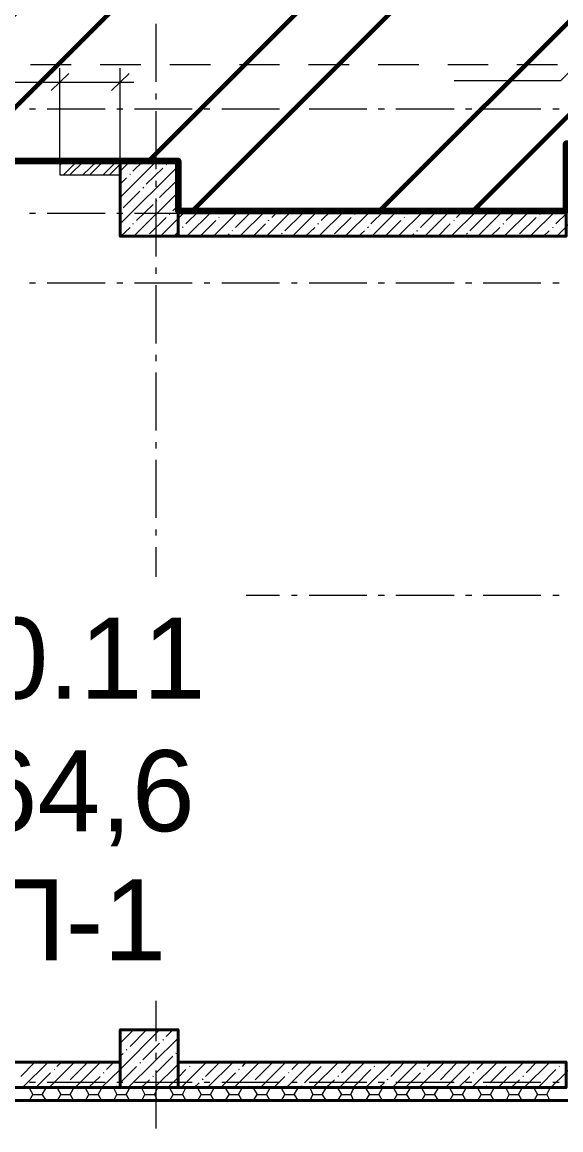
# Model space of a CAD drawing. Header units: millimetres. Extents: x -213911 to 415037, y -3642 to 107391.
# Drawn here: x -127343 to -122689, y 8437 to 18005 of the extents above; entities that cross this region are included whole.
import ezdxf

# ---------------------------------------------------------------- set-up
doc = ezdxf.new("R2010")
doc.units = ezdxf.units.MM
for name, color, linetype, lineweight in [('9.1 Стен подвал шпак', 160, 'Continuous', 90), ('9.3 клининг подвал', 190, 'Continuous', 60), ('Оси', 7, 'Continuous', 9)]:
    doc.layers.add(name, color=color, linetype=linetype, lineweight=lineweight)
doc.layers.add('PDF _Текст', color=7, linetype='Continuous')
doc.styles.get("Standard").update_dxf_attribs({"font": 'arial.ttf'})

msp = doc.modelspace()

# ---------------------------------------------------------------- linework, layer by layer
at = {"lineweight": 18}
for points in [[(-126940.6, 17561.8), (-127016.9, 17485.6), (-127093.1, 17413.6)], [(-126419.5, 17561.8), (-126495.8, 17485.6), (-126572, 17413.6)]]:
    msp.add_lwpolyline(points, dxfattribs=at)
at = {"lineweight": 40}
for points in [[(-125995.9, 16155.4), (-125995.9, 16803.5), (-126495.8, 16803.5), (-126495.8, 16155.4)], [(-125995.9, 16155.4), (-122644.9, 16155.4), (-122644.9, 16375.7), (-125995.9, 16375.7)], [(-125995.9, 8801.1), (-125995.9, 9301), (-126495.8, 9301), (-126495.8, 8801.1)], [(-130867.7, 8801.1), (-126495.8, 8801.1), (-126495.8, 9021.4), (-130867.7, 9021.4)], [(-125995.9, 8801.1), (-122644.9, 8801.1), (-122644.9, 9021.4), (-125995.9, 9021.4)]]:
    msp.add_lwpolyline(points, close=True, dxfattribs=at)
msp.add_lwpolyline([(-122034.9, 8792.6), (-122034.9, 8690.9), (-131041.4, 8690.9), (-131041.4, 5145.1), (-131041.4, 5043.4)], dxfattribs=at)
at = {"layer": 'Оси', "lineweight": 9}
for points in [[(-126186.5, 17489.8), (-126186.5, 17989.7)], [(-122424.7, 17765.2), (-122691.5, 17498.3), (-123610.8, 17498.3)], [(-127271, 17638.1), (-126919.4, 17638.1)], [(-127016.9, 16824.7), (-127016.9, 17485.6), (-127016.9, 17608.4)], [(-126669.5, 17638.1), (-126317.9, 17638.1)], [(-126495.8, 16803.5), (-126495.8, 17485.6), (-126495.8, 17608.4)], [(-126067.9, 17638.1), (-125716.3, 17638.1)], [(-125466.3, 17638.1), (-125119, 17638.1)], [(-124869, 17638.1), (-124517.4, 17638.1)], [(-124267.5, 17638.1), (-123915.8, 17638.1)], [(-123665.9, 17638.1), (-123318.5, 17638.1)], [(-123068.6, 17638.1), (-122717, 17638.1)], [(-128236.9, 17485.6), (-127016.9, 17485.6), (-126377.2, 17485.6)], [(-126186.5, 17337.3), (-126186.5, 17388.2)], [(-127279.5, 17256.8), (-127228.7, 17256.8)], [(-127127, 17256.8), (-126627.1, 17256.8)], [(-126525.4, 17256.8), (-126474.6, 17256.8)], [(-126372.9, 17256.8), (-125873, 17256.8)], [(-126186.5, 16735.8), (-126186.5, 17235.6)], [(-125771.4, 17256.8), (-125720.5, 17256.8)], [(-125618.9, 17256.8), (-125119, 17256.8)], [(-125017.3, 17256.8), (-124966.5, 17256.8)], [(-124864.8, 17256.8), (-124364.9, 17256.8)], [(-124267.5, 17256.8), (-124212.4, 17256.8)], [(-124115, 17256.8), (-123610.8, 17256.8)], [(-123513.4, 17256.8), (-123458.3, 17256.8)], [(-123360.9, 17256.8), (-122861, 17256.8)], [(-122759.3, 17256.8), (-122704.3, 17256.8)], [(-128067.5, 16816.2), (-127067.7, 16816.2)], [(-127016.9, 16769.6), (-126983, 16803.5)], [(-126987.2, 16684.9), (-126868.6, 16803.5)], [(-126932.1, 16684.9), (-126809.3, 16803.5)], [(-126817.7, 16684.9), (-126694.9, 16803.5)], [(-126758.4, 16684.9), (-126639.8, 16803.5)], [(-126644.1, 16684.9), (-126525.4, 16803.5)], [(-126589, 16684.9), (-126495.8, 16778.1)], [(-126495.8, 16718.8), (-126411.1, 16803.5)], [(-126495.8, 16490), (-126182.3, 16803.5)], [(-126495.8, 16261.3), (-125995.9, 16761.2)], [(-126385.6, 16718.8), (-126296.7, 16803.5)], [(-126271.3, 16604.4), (-126127.2, 16744.2)], [(-126097.6, 16773.9), (-126093.3, 16778.1)], [(-126072.1, 16803.5), (-126067.9, 16803.5)], [(-126495.8, 16604.4), (-126440.7, 16659.5)], [(-126411.1, 16689.2), (-126406.8, 16693.4)], [(-122725.4, 16155.4), (-122644.9, 16235.9), (-122145.1, 16735.8)], [(-126300.9, 16574.8), (-126292.4, 16579)], [(-126186.5, 16583.2), (-126186.5, 16634.1)], [(-126156.9, 16490), (-126012.8, 16629.8)], [(-126470.4, 16401.1), (-126326.3, 16545.1)], [(-126377.2, 16155.4), (-125995.9, 16536.6)], [(-126186.5, 15981.7), (-126186.5, 16481.6)], [(-126186.5, 16460.4), (-126178.1, 16464.6)], [(-126495.8, 16375.7), (-126495.8, 16379.9)], [(-126356, 16290.9), (-126211.9, 16430.7)], [(-126148.4, 16155.4), (-125995.9, 16307.9), (-125928.1, 16375.7)], [(-126042.5, 16375.7), (-125995.9, 16422.3)], [(-125928.1, 16261.3), (-125813.7, 16375.7)], [(-125919.6, 16155.4), (-125699.3, 16375.7)], [(-125690.9, 16155.4), (-125470.6, 16375.7)], [(-125614.6, 16346), (-125585, 16375.7)], [(-125500.2, 16231.6), (-125356.2, 16375.7)], [(-125462.1, 16155.4), (-125241.8, 16375.7)], [(-125233.3, 16155.4), (-125013.1, 16375.7)], [(-125186.7, 16316.4), (-125127.4, 16375.7)], [(-125008.8, 16155.4), (-124788.5, 16375.7)], [(-124902.9, 16375.7), (-124898.7, 16375.7)], [(-124780.1, 16155.4), (-124559.8, 16375.7)], [(-124758.9, 16290.9), (-124674.2, 16375.7)], [(-124551.3, 16155.4), (-124331, 16375.7)], [(-124445.4, 16375.7), (-124445.4, 16375.7)], [(-124331, 16261.3), (-124216.6, 16375.7)], [(-124322.5, 16155.4), (-124102.2, 16375.7)], [(-124093.8, 16155.4), (-123873.5, 16375.7)], [(-124017.5, 16346), (-123987.9, 16375.7)], [(-123903.1, 16231.6), (-123759.1, 16375.7)], [(-123865, 16155.4), (-123644.7, 16375.7)], [(-123636.2, 16155.4), (-123416, 16375.7)], [(-123589.6, 16316.4), (-123530.3, 16375.7)], [(-123407.5, 16155.4), (-123187.2, 16375.7)], [(-123301.6, 16375.7), (-123301.6, 16375.7)], [(-123178.7, 16155.4), (-122958.4, 16375.7)], [(-123161.8, 16290.9), (-123072.8, 16375.7)], [(-122954.2, 16155.4), (-122733.9, 16375.7)], [(-122848.3, 16375.7), (-122848.3, 16375.7)], [(-122733.9, 16261.3), (-122644.9, 16350.2), (-122589.9, 16401.1)], [(-127279.5, 16354.5), (-127228.7, 16354.5)], [(-127127, 16354.5), (-126627.1, 16354.5)], [(-126525.4, 16354.5), (-126474.6, 16354.5)], [(-126385.6, 16261.3), (-126381.4, 16265.5)], [(-126372.9, 16354.5), (-125873, 16354.5)], [(-126241.6, 16176.6), (-126097.6, 16316.4)], [(-126072.1, 16346), (-126067.9, 16350.2)], [(-125805.3, 16155.4), (-125669.7, 16290.9)], [(-125771.4, 16354.5), (-125720.5, 16354.5)], [(-125644.3, 16316.4), (-125640, 16320.6)], [(-125618.9, 16354.5), (-125119, 16354.5)], [(-125216.4, 16290.9), (-125207.9, 16295.2)], [(-125072.4, 16202), (-124928.3, 16346)], [(-125017.3, 16354.5), (-124966.5, 16354.5)], [(-124864.8, 16354.5), (-124364.9, 16354.5)], [(-124788.5, 16261.3), (-124780.1, 16265.5)], [(-124644.5, 16176.6), (-124500.5, 16316.4)], [(-124470.8, 16346), (-124466.6, 16350.2)], [(-124267.5, 16354.5), (-124212.4, 16354.5)], [(-124208.2, 16155.4), (-124072.6, 16290.9)], [(-124115, 16354.5), (-123610.8, 16354.5)], [(-124042.9, 16316.4), (-124038.7, 16320.6)], [(-123615.1, 16290.9), (-123610.8, 16295.2)], [(-123513.4, 16354.5), (-123458.3, 16354.5)], [(-123475.3, 16202), (-123331.2, 16346)], [(-123360.9, 16354.5), (-122861, 16354.5)], [(-123187.2, 16261.3), (-123183, 16265.5)], [(-123047.4, 16176.6), (-122903.4, 16316.4)], [(-122873.7, 16346), (-122869.5, 16350.2)], [(-122759.3, 16354.5), (-122704.3, 16354.5)], [(-126491.5, 16155.4), (-126411.1, 16231.6)], [(-126034, 16155.4), (-125995.9, 16193.5), (-125983.2, 16202)], [(-125957.8, 16231.6), (-125953.5, 16235.9)], [(-125576.5, 16155.4), (-125555.3, 16176.6)], [(-125529.9, 16202), (-125525.7, 16206.2)], [(-125347.7, 16155.4), (-125241.8, 16261.3)], [(-125102, 16176.6), (-125097.8, 16180.8)], [(-124894.4, 16155.4), (-124814, 16231.6)], [(-124436.9, 16155.4), (-124386.1, 16202)], [(-124360.7, 16231.6), (-124352.2, 16235.9)], [(-123979.4, 16155.4), (-123958.2, 16176.6)], [(-123932.8, 16202), (-123924.3, 16206.2)], [(-123750.6, 16155.4), (-123644.7, 16261.3)], [(-123504.9, 16176.6), (-123496.4, 16180.8)], [(-123293.1, 16155.4), (-123216.9, 16231.6)], [(-122839.8, 16155.4), (-122789, 16202)], [(-122759.3, 16231.6), (-122755.1, 16235.9)], [(-126186.5, 15829.2), (-126186.5, 15884.3)], [(-127279.5, 15752.9), (-127228.7, 15752.9)], [(-127127, 15752.9), (-126627.1, 15752.9)], [(-126525.4, 15752.9), (-126474.6, 15752.9)], [(-126372.9, 15752.9), (-125873, 15752.9)], [(-126186.5, 15227.6), (-126186.5, 15731.7)], [(-125771.4, 15752.9), (-125720.5, 15752.9)], [(-125618.9, 15752.9), (-125119, 15752.9)], [(-125017.3, 15752.9), (-124966.5, 15752.9)], [(-124864.8, 15752.9), (-124364.9, 15752.9)], [(-124267.5, 15752.9), (-124212.4, 15752.9)], [(-124115, 15752.9), (-123610.8, 15752.9)], [(-123513.4, 15752.9), (-123458.3, 15752.9)], [(-123360.9, 15752.9), (-122861, 15752.9)], [(-122759.3, 15752.9), (-122704.3, 15752.9)], [(-126186.5, 15075.1), (-126186.5, 15130.2)], [(-126186.5, 14477.8), (-126186.5, 14977.7)], [(-126186.5, 14321), (-126186.5, 14376.1)], [(-126186.5, 13723.7), (-126186.5, 14223.6)], [(-126186.5, 13571.2), (-126186.5, 13622)], [(-126186.5, 12969.6), (-126186.5, 13469.5)], [(-127279.5, 13054.4), (-127228.7, 13054.4)], [(-127127, 13054.4), (-126627.1, 13054.4)], [(-126525.4, 13054.4), (-126474.6, 13054.4)], [(-126372.9, 13054.4), (-125873, 13054.4)], [(-125771.4, 13054.4), (-125720.5, 13054.4)], [(-125618.9, 13054.4), (-125119, 13054.4)], [(-125017.3, 13054.4), (-124966.5, 13054.4)], [(-124864.8, 13054.4), (-124364.9, 13054.4)], [(-124267.5, 13054.4), (-124212.4, 13054.4)], [(-124115, 13054.4), (-123610.8, 13054.4)], [(-123513.4, 13054.4), (-123458.3, 13054.4)], [(-123360.9, 13054.4), (-122861, 13054.4)], [(-122759.3, 13054.4), (-122704.3, 13054.4)], [(-126186.5, 12817.1), (-126186.5, 12868)], [(-126186.5, 12215.6), (-126186.5, 12715.5)], [(-126186.5, 12063.1), (-126186.5, 12113.9)], [(-126186.5, 11461.5), (-126186.5, 11961.4)], [(-126186.5, 11309), (-126186.5, 11364.1)], [(-126186.5, 10707.4), (-126186.5, 11207.3)], [(-126186.5, 10554.9), (-126186.5, 10610)], [(-126186.5, 9953.4), (-126186.5, 10457.5)], [(-126186.5, 9800.9), (-126186.5, 9855.9)], [(-126186.5, 9203.5), (-126186.5, 9703.4)], [(-122776.3, 8801.1), (-122644.9, 8932.4), (-122276.4, 9301), (-122145.1, 9432.3)], [(-126656.8, 8801.1), (-126495.8, 8957.8), (-126156.9, 9301)], [(-126495.8, 9186.6), (-126381.4, 9301)], [(-126411.1, 9156.9), (-126271.3, 9296.7)], [(-126097.6, 9241.7), (-126042.5, 9301)], [(-126428, 8801.1), (-125995.9, 9229)], [(-126300.9, 9042.6), (-126156.9, 9186.6)], [(-126127.2, 9212), (-126123, 9216.2)], [(-126495.8, 9072.2), (-126470.4, 9097.6)], [(-126440.7, 9127.3), (-126436.5, 9131.5)], [(-126186.5, 9046.8), (-126186.5, 9101.9)], [(-126012.8, 9097.6), (-126008.6, 9101.9)], [(-127355.8, 8898.5), (-127232.9, 9021.4)], [(-127338.8, 8801.1), (-127118.5, 9021.4)], [(-127110, 8801.1), (-126889.8, 9021.4)], [(-127042.3, 8983.2), (-127004.1, 9021.4)], [(-126927.9, 8868.9), (-126783.9, 9012.9)], [(-126885.5, 8801.1), (-126665.2, 9021.4)], [(-126614.4, 8957.8), (-126550.9, 9021.4)], [(-126326.3, 9012.9), (-126322.1, 9017.1)], [(-126199.2, 8801.1), (-125995.9, 9004.4), (-125978.9, 9021.4)], [(-126186.5, 8928.2), (-126042.5, 9072.2)], [(-125970.5, 8801.1), (-125750.2, 9021.4)], [(-125873, 9012.9), (-125864.6, 9021.4)], [(-125758.7, 8898.5), (-125635.8, 9021.4)], [(-125741.7, 8801.1), (-125521.4, 9021.4)], [(-125512.9, 8801.1), (-125292.7, 9021.4)], [(-125440.9, 8983.2), (-125407, 9021.4)], [(-125330.8, 8868.9), (-125186.7, 9012.9)], [(-125284.2, 8801.1), (-125063.9, 9021.4)], [(-125059.7, 8801.1), (-124839.4, 9021.4)], [(-125013.1, 8957.8), (-124949.5, 9021.4)], [(-124830.9, 8801.1), (-124610.6, 9021.4)], [(-124729.2, 9012.9), (-124725, 9017.1)], [(-124602.1, 8801.1), (-124381.8, 9021.4)], [(-124585.2, 8928.2), (-124496.2, 9021.4)], [(-124373.4, 8801.1), (-124153.1, 9021.4)], [(-124271.7, 9012.9), (-124267.5, 9021.4)], [(-124157.3, 8898.5), (-124038.7, 9021.4)], [(-124144.6, 8801.1), (-123924.3, 9021.4)], [(-123915.8, 8801.1), (-123695.6, 9021.4)], [(-123843.8, 8983.2), (-123809.9, 9021.4)], [(-123729.4, 8868.9), (-123589.6, 9012.9)], [(-123687.1, 8801.1), (-123466.8, 9021.4)], [(-123458.3, 8801.1), (-123238, 9021.4)], [(-123416, 8957.8), (-123352.4, 9021.4)], [(-123229.6, 8801.1), (-123009.3, 9021.4)], [(-123132.1, 9012.9), (-123127.9, 9017.1)], [(-123005, 8801.1), (-122784.7, 9021.4)], [(-122988.1, 8928.2), (-122899.1, 9021.4)], [(-127224.4, 8801.1), (-127097.3, 8928.2)], [(-127067.7, 8957.8), (-127063.4, 8962.1)], [(-126771.1, 8801.1), (-126669.5, 8898.5)], [(-126639.8, 8928.2), (-126635.6, 8932.4)], [(-126500, 8843.4), (-126495.8, 8843.4), (-126356, 8983.2)], [(-126211.9, 8898.5), (-126207.7, 8902.8)], [(-126186.5, 8449.5), (-126186.5, 8949.4)], [(-126072.1, 8813.8), (-125995.9, 8890), (-125928.1, 8957.8)], [(-125898.5, 8983.2), (-125894.2, 8987.5)], [(-125627.3, 8801.1), (-125500.2, 8928.2)], [(-125470.6, 8957.8), (-125466.3, 8962.1)], [(-125169.8, 8801.1), (-125072.4, 8898.5)], [(-125042.7, 8928.2), (-125038.5, 8932.4)], [(-124902.9, 8843.4), (-124758.9, 8983.2)], [(-124614.8, 8898.5), (-124610.6, 8902.8)], [(-124470.8, 8813.8), (-124331, 8957.8)], [(-124301.4, 8983.2), (-124297.1, 8987.5)], [(-124030.2, 8801.1), (-123903.1, 8928.2)], [(-123873.5, 8957.8), (-123869.2, 8962.1)], [(-123572.7, 8801.1), (-123475.3, 8898.5)], [(-123445.6, 8928.2), (-123441.4, 8932.4)], [(-123301.6, 8843.4), (-123161.8, 8983.2)], [(-123017.7, 8898.5), (-123013.5, 8902.8)], [(-122873.7, 8813.8), (-122733.9, 8957.8)], [(-122704.3, 8983.2), (-122700, 8987.5)], [(-127279.5, 8847.7), (-127228.7, 8847.7)], [(-127127, 8847.7), (-126627.1, 8847.7)], [(-126999.9, 8801.1), (-126983, 8813.8)], [(-126953.3, 8843.4), (-126949.1, 8847.7)], [(-126525.4, 8847.7), (-126474.6, 8847.7)], [(-126525.4, 8813.8), (-126521.2, 8818)], [(-126372.9, 8847.7), (-125873, 8847.7)], [(-126313.6, 8801.1), (-126241.6, 8868.9)], [(-125856.1, 8801.1), (-125813.7, 8843.4)], [(-125784.1, 8868.9), (-125779.8, 8877.3)], [(-125771.4, 8847.7), (-125720.5, 8847.7)], [(-125618.9, 8847.7), (-125119, 8847.7)], [(-125398.6, 8801.1), (-125385.9, 8813.8)], [(-125356.2, 8843.4), (-125352, 8847.7)], [(-125017.3, 8847.7), (-124966.5, 8847.7)], [(-124928.3, 8813.8), (-124924.1, 8818)], [(-124864.8, 8847.7), (-124364.9, 8847.7)], [(-124716.5, 8801.1), (-124644.5, 8868.9)], [(-124267.5, 8847.7), (-124212.4, 8847.7)], [(-124259, 8801.1), (-124216.6, 8843.4)], [(-124187, 8868.9), (-124182.7, 8877.3)], [(-124115, 8847.7), (-123610.8, 8847.7)], [(-123801.5, 8801.1), (-123788.8, 8813.8)], [(-123759.1, 8843.4), (-123754.9, 8847.7)], [(-123513.4, 8847.7), (-123458.3, 8847.7)], [(-123360.9, 8847.7), (-122861, 8847.7)], [(-123331.2, 8813.8), (-123327, 8818)], [(-123119.4, 8801.1), (-123047.4, 8868.9)], [(-122759.3, 8847.7), (-122704.3, 8847.7)], [(-127279.5, 8792.6), (-127249.8, 8741.8), (-127169.4, 8741.8), (-127139.7, 8690.9)], [(-127279.5, 8690.9), (-127249.8, 8741.8)], [(-127169.4, 8741.8), (-127139.7, 8792.6)], [(-127038, 8792.6), (-127008.4, 8741.8), (-126927.9, 8741.8), (-126898.2, 8690.9)], [(-127038, 8690.9), (-127008.4, 8741.8)], [(-126927.9, 8741.8), (-126898.2, 8792.6)], [(-126796.6, 8792.6), (-126766.9, 8741.8), (-126686.4, 8741.8), (-126656.8, 8690.9)], [(-126796.6, 8690.9), (-126766.9, 8741.8)], [(-126686.4, 8741.8), (-126656.8, 8792.6)], [(-126550.9, 8792.6), (-126525.4, 8741.8), (-126444.9, 8741.8), (-126415.3, 8690.9)], [(-126550.9, 8690.9), (-126525.4, 8741.8)], [(-126444.9, 8741.8), (-126415.3, 8792.6)], [(-126309.4, 8792.6), (-126284, 8741.8), (-126199.2, 8741.8), (-126173.8, 8690.9)], [(-126309.4, 8690.9), (-126284, 8741.8)], [(-126199.2, 8741.8), (-126173.8, 8792.6)], [(-126067.9, 8792.6), (-126038.3, 8741.8), (-125957.8, 8741.8), (-125928.1, 8690.9)], [(-126067.9, 8690.9), (-126038.3, 8741.8)], [(-125957.8, 8741.8), (-125932.3, 8792.6)], [(-125826.4, 8792.6), (-125796.8, 8741.8), (-125716.3, 8741.8), (-125686.6, 8690.9)], [(-125826.4, 8690.9), (-125796.8, 8741.8)], [(-125716.3, 8741.8), (-125686.6, 8792.6)], [(-125585, 8792.6), (-125555.3, 8741.8), (-125474.8, 8741.8), (-125445.2, 8690.9)], [(-125585, 8690.9), (-125555.3, 8741.8)], [(-125474.8, 8741.8), (-125445.2, 8792.6)], [(-125343.5, 8792.6), (-125313.8, 8741.8), (-125233.3, 8741.8), (-125203.7, 8690.9)], [(-125343.5, 8690.9), (-125313.8, 8741.8)], [(-125233.3, 8741.8), (-125203.7, 8792.6)], [(-125102, 8792.6), (-125072.4, 8741.8), (-124991.9, 8741.8), (-124962.2, 8690.9)], [(-125102, 8690.9), (-125072.4, 8741.8)], [(-124991.9, 8741.8), (-124962.2, 8792.6)], [(-124856.3, 8792.6), (-124830.9, 8741.8), (-124750.4, 8741.8), (-124720.8, 8690.9)], [(-124856.3, 8690.9), (-124830.9, 8741.8)], [(-124750.4, 8741.8), (-124720.8, 8792.6)], [(-124614.8, 8792.6), (-124585.2, 8741.8), (-124504.7, 8741.8), (-124479.3, 8690.9)], [(-124614.8, 8690.9), (-124585.2, 8741.8)], [(-124504.7, 8741.8), (-124479.3, 8792.6)], [(-124373.4, 8792.6), (-124343.7, 8741.8), (-124263.2, 8741.8), (-124233.6, 8690.9)], [(-124373.4, 8690.9), (-124343.7, 8741.8)], [(-124263.2, 8741.8), (-124233.6, 8792.6)], [(-124131.9, 8792.6), (-124102.2, 8741.8), (-124021.8, 8741.8), (-123992.1, 8690.9)], [(-124131.9, 8690.9), (-124102.2, 8741.8)], [(-124021.8, 8741.8), (-123992.1, 8792.6)], [(-123890.4, 8792.6), (-123860.8, 8741.8), (-123780.3, 8741.8), (-123750.6, 8690.9)], [(-123890.4, 8690.9), (-123860.8, 8741.8)], [(-123780.3, 8741.8), (-123750.6, 8792.6)], [(-123649, 8792.6), (-123619.3, 8741.8), (-123538.8, 8741.8), (-123509.2, 8690.9)], [(-123649, 8690.9), (-123619.3, 8741.8)], [(-123538.8, 8741.8), (-123509.2, 8792.6)], [(-123407.5, 8792.6), (-123377.8, 8741.8), (-123297.3, 8741.8), (-123267.7, 8690.9)], [(-123407.5, 8690.9), (-123377.8, 8741.8)], [(-123297.3, 8741.8), (-123267.7, 8792.6)], [(-123161.8, 8792.6), (-123136.4, 8741.8), (-123055.9, 8741.8), (-123026.2, 8690.9)], [(-123161.8, 8690.9), (-123136.4, 8741.8)], [(-123055.9, 8741.8), (-123026.2, 8792.6)], [(-122920.3, 8792.6), (-122890.7, 8741.8), (-122810.2, 8741.8), (-122784.7, 8690.9)], [(-122920.3, 8690.9), (-122890.7, 8741.8)], [(-122810.2, 8741.8), (-122784.7, 8792.6)], [(-131041.4, 5145.1), (-131041.4, 8690.9), (-122034.9, 8690.9)]]:
    msp.add_lwpolyline(points, dxfattribs=at)
msp.add_lwpolyline([(-127016.9, 16684.9), (-126495.8, 16684.9), (-126495.8, 16803.5), (-127016.9, 16803.5)], close=True, dxfattribs=at)

# ---------------------------------------------------------------- texts
at = {"layer": 'PDF _Текст', "insert": (-127705.9, 10691), "char_height": 227.67, "attachment_point": 4}
msp.add_mtext('П-1', dxfattribs=at)

# ---------------------------------------------------------------- next in the draw order: texts
at = {"insert": (-127755, 11301), "char_height": 700, "attachment_point": 4, "bg_fill": 3, "box_fill_scale": 1.5, "bg_fill_color": 256, "bg_fill_transparency": 0}
msp.add_mtext('64,6', dxfattribs=at)

# ---------------------------------------------------------------- next in the draw order: texts
at = {"char_height": 700, "attachment_point": 4, "bg_fill": 3, "box_fill_scale": 1.5, "bg_fill_color": 256, "bg_fill_transparency": 0}
for s, insert in [('0.11', (-127661, 12505.9)), ('П-1', (-127670.4, 10251.8))]:
    msp.add_mtext(s, dxfattribs=dict(at, insert=insert))

# ---------------------------------------------------------------- next in the draw order: hatches: boundary and pattern name
at = {"layer": '9.3 клининг подвал'}
h = msp.add_hatch(dxfattribs=at)
h.set_pattern_fill('ANSI32', color=256, scale=180)
h.paths.add_polyline_path([(-106241.8, 18654.8), (-117862.1, 18654.8), (-117862.1, 22310.8), (-121873.9, 22310.8), (-121873.9, 19867.4), (-122365.3, 19867.4), (-122365.3, 20408.7), (-136044.5, 20408.7), (-136044.5, 16956), (-154955.5, 16956), (-154955.5, 13151.8), (-131431.1, 13151.8), (-131431.1, 16807.8), (-125995.1, 16807.8), (-125995.1, 16375.7), (-122644.9, 16375.7), (-122644.9, 16956), (-122365.3, 16956), (-122365.3, 17249.6), (-121873.9, 17249.6), (-121873.9, 16549.4), (-121873.9, 14698.1), (-120543.7, 14698.1), (-120543.7, 16549.4), (-117862.1, 16549.4), (-117862.1, 16574.8), (-109194.6, 16574.8), (-109194.6, 15854.6), (-106241.8, 15854.6), (-106241.8, 16574.8)])

# ---------------------------------------------------------------- next in the draw order: linework, layer by layer
at = {"layer": '9.1 Стен подвал шпак'}
msp.add_lwpolyline([(-154955.5, 13151.8), (-131431.1, 13151.8), (-131431.1, 16807.8), (-125995.1, 16807.8), (-125995.1, 16375.7), (-122644.9, 16375.7), (-122644.9, 16956), (-122365.3, 16956), (-122365.3, 17249.6), (-121873.9, 17249.6), (-121873.9, 16549.4)], dxfattribs=at)

doc.saveas('drawing.dxf')
